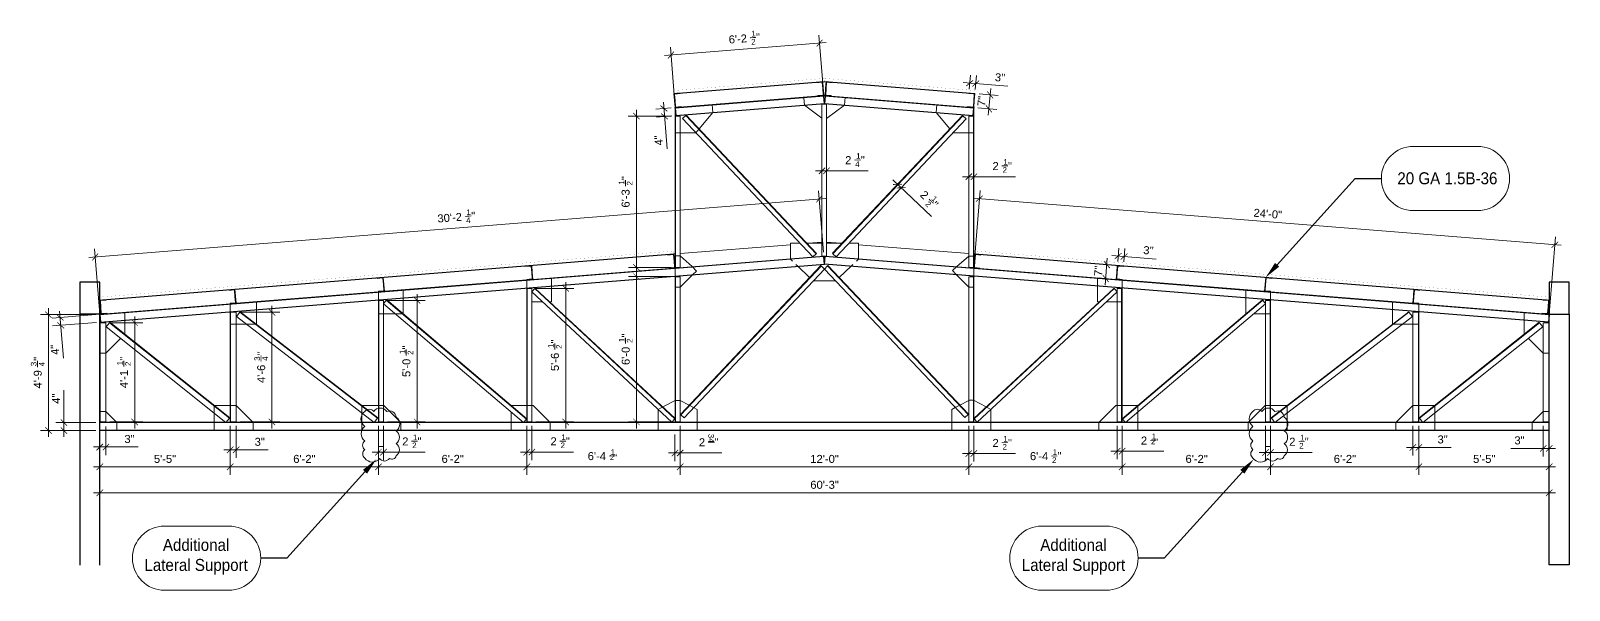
# Model space of a CAD drawing. Header units: inches. Extents: x -33163 to 19162, y -8858 to 30669.
# Drawn here: x -4593 to -3826, y 21 to 300 of the extents above; entities that cross this region are included whole.
import ezdxf
from ezdxf import colors
from ezdxf.entities.mleader import LeaderData, LeaderLine
from ezdxf.enums import TextEntityAlignment as Align
from ezdxf.math import Vec2, Vec3

# ---------------------------------------------------------------- set-up
doc = ezdxf.new("R2010")
doc.units = ezdxf.units.IN
doc.layers.get('0').update_dxf_attribs({"color": 9, "lineweight": 0})
for name, color, linetype, lineweight in [('12 - Steel', 11, 'Continuous', 15), ('CALLOUTS', 255, 'Continuous', 0), ('METAL-DECK', 12, 'Continuous', 0)]:
    doc.layers.add(name, color=color, linetype=linetype, lineweight=lineweight)
for name, color, linetype in [('TRUSS_DIM', 12, 'Continuous'), ('TRUSS_Geometry', 12, 'Continuous'), ('WALL_Solid Fills', 11, 'Continuous')]:
    doc.layers.add(name, color=color, linetype=linetype)
doc.styles.add('arial', font='arial.ttf', dxfattribs={"width": 0.9})
doc.styles.add('PDF F1', font='arial.ttf')
doc.styles.get("Standard").update_dxf_attribs({"font": 'arial.ttf'})

# ---------------------------------------------------------------- blocks, each defined once
blk = doc.blocks.new('_TagSlot')
at = {"color": 0, "linetype": 'ByBlock', "lineweight": -2, "transparency": 16777216}
for p, q in [((-0.125, 0.125), (0.125, 0.125)), ((-0.125, -0.125), (0.125, -0.125))]:
    blk.add_line(p, q, dxfattribs=at)
for centre, start, end in [((-0.125, 0), 90, 270), ((0.125, 0), 270, 90)]:
    blk.add_arc(centre, 0.125, start, end, dxfattribs=at)
at = {"color": 0, "transparency": 16777216}
blk.add_attdef('TAGNUMBER', text='', height=0.09375, dxfattribs=at).set_placement((0, -0.046875), align=Align.CENTER)

msp = doc.modelspace()

# ---------------------------------------------------------------- linework, layer by layer
at = {"layer": '12 - Steel', "const_width": 0.03}
for points in [[(-4272.38552, 268.69384), (-4197.34315, 274.72072), (-4197.4626, 276.21595), (-4272.50497, 270.18907)], [(-4122.3055, 268.69384), (-4197.34787, 274.72072), (-4197.22843, 276.21595), (-4122.18606, 270.18907)], [(-4557.65324, 165.79184), (-4272.38551, 188.69386), (-4272.50495, 190.1891), (-4557.77268, 167.28708)], [(-3837.03779, 165.79184), (-4122.30552, 188.69386), (-4122.18607, 190.1891), (-3836.91834, 167.28708)]]:
    msp.add_lwpolyline(points, close=True, dxfattribs=at)
at = {"layer": 'CALLOUTS'}
for points in [[(-4426.56712, 110.17494, 0.52056705), (-4426.56712, 102.72647, 0.52056705), (-4426.56712, 95.50445, 0.52056705), (-4426.56712, 91.18681, 0.52056705), (-4426.56712, 86.94657, 0.52056705), (-4419.27181, 86.77498, 0.52056705), (-4414.33745, 86.77498, 0.52056705), (-4410.94473, 88.07979, 0.52056705), (-4410.94473, 94.16823, 0.52056705), (-4410.94473, 100.50937, 0.52056705), (-4410.94473, 107.41656, 0.52056705), (-4415.62432, 110.17494, 0.52056705), (-4422.17957, 110.17494, 0.52056705)], [(-3983.56885, 110.17494, 0.52056705), (-3983.56885, 102.72647, 0.52056705), (-3983.56885, 95.50445, 0.52056705), (-3983.56885, 91.18681, 0.52056705), (-3983.56885, 86.94657, 0.52056705), (-3976.27353, 86.77498, 0.52056705), (-3971.33918, 86.77498, 0.52056705), (-3967.94645, 88.07979, 0.52056705), (-3967.94645, 94.16823, 0.52056705), (-3967.94645, 100.50937, 0.52056705), (-3967.94645, 107.41656, 0.52056705), (-3972.62604, 110.17494, 0.52056705), (-3979.18129, 110.17494, 0.52056705)]]:
    msp.add_lwpolyline(points, format="xyb", close=True, dxfattribs=at)
for points in [[(-4419.79886, 100.69384), (-4417.29219, 100.69384), (-4417.29219, 92.74462), (-4419.79886, 92.74462)], [(-3977.34551, 100.69384), (-3974.83884, 100.69384), (-3974.83884, 92.74462), (-3977.34551, 92.74462)]]:
    msp.add_lwpolyline(points, close=True, dxfattribs=at)
at = {"layer": 'METAL-DECK', "lineweight": 30}
for points in [[(-4272.33221, 268.69384), (-4197.34551, 274.72051), (-4122.30551, 268.69384)], [(-4559.37219, 165.65384), (-4272.38551, 188.69384)], [(-4122.25221, 188.69384), (-3835.26556, 165.65384)]]:
    msp.add_lwpolyline(points, dxfattribs=at)
at = {"layer": 'TRUSS_DIM', "color": 251, "lineweight": 13, "true_color": 0x494949}
for points in [[(-4277.07887, 287.57384), (-4196.5455, 294.08051)], [(-4271.95888, 263.68051), (-4274.19887, 291.84051)], [(-4197.82553, 269.65384), (-4200.06552, 297.81384)], [(-4125.07887, 270.93384), (-4124.5455, 277.86717)], [(-4122.09218, 270.66718), (-4121.55885, 277.60051)], [(-4128.06552, 274.13384), (-4105.82553, 272.32051)], [(-4115.58554, 257.86717), (-4114.4122, 271.20051)], [(-4273.77219, 261.54718), (-4281.39886, 260.90718)], [(-4277.66554, 264.42718), (-4275.79884, 241.17384)], [(-4120.86553, 261.54718), (-4111.31886, 260.69384)], [(-4120.22552, 268.53384), (-4110.73219, 267.68051)], [(-4273.82553, 257.44051), (-4295.15887, 257.44051)], [(-4291.10552, 178.77385), (-4291.15887, 260.64051)], [(-4273.4522, 257.54718), (-4281.07887, 256.96051)], [(-4198.5722, 227.57384), (-4198.5722, 234.13384)], [(-4196.27886, 227.57384), (-4196.27886, 234.13384)], [(-4125.29221, 227.78717), (-4125.29221, 231.20051)], [(-4122.78554, 227.78717), (-4122.78554, 231.20051)], [(-4201.77219, 230.13384), (-4175.47885, 230.13384)], [(-4163.21217, 225.60051), (-4143.95888, 207.46717)], [(-4128.4922, 227.20051), (-4102.03887, 227.20051)], [(-4564.27886, 186.93384), (-4196.70554, 216.42718)], [(-4197.77219, 189.65384), (-4200.22552, 220.1605)], [(-4162.25221, 221.97384), (-4163.63885, 220.53385)], [(-4160.43886, 220.26717), (-4161.82553, 218.77385)], [(-4123.21217, 216.58717), (-3829.82553, 193.06717)], [(-4122.62554, 183.68051), (-4119.69219, 220.32051)], [(-3835.63885, 160.69384), (-3832.7055, 197.28051)], [(-4558.94552, 160.69384), (-4561.39886, 191.20051)], [(-4057.29221, 173.22717), (-4056.22552, 186.61384)], [(-4054.03887, 187.94718), (-4031.85219, 186.13384)], [(-4051.05218, 184.96051), (-4050.51885, 191.68051)], [(-4048.06552, 184.74717), (-4047.5322, 191.41384)], [(-4273.77219, 181.97384), (-4295.10552, 181.97384)], [(-4273.77219, 177.44051), (-4295.10552, 177.44051)], [(-4291.10552, 101.76051), (-4291.10552, 180.6405)], [(-4053.77219, 176.1605), (-4061.02553, 176.74717)], [(-4053.23886, 183.14718), (-4060.43886, 183.73384)], [(-4341.29219, 171.46717), (-4322.41218, 171.46717)], [(-4326.41218, 174.66718), (-4326.41218, 101.76051)], [(-4584.38553, 97.49385), (-4584.38553, 161.65384)], [(-4472.91886, 101.76051), (-4472.91886, 162.82718)], [(-4415.31886, 165.54717), (-4396.4922, 165.54717)], [(-4400.4922, 168.74718), (-4400.4922, 101.76051)], [(-4560.75886, 158.45385), (-4588.38552, 158.45385)], [(-4560.75886, 158.50717), (-4582.62552, 156.74718)], [(-4560.43886, 154.50717), (-4582.30552, 152.80051)], [(-4576.97219, 136.80051), (-4578.89219, 160.26718)], [(-4553.77219, 154.4005), (-4537.39886, 154.4005)], [(-4541.39886, 101.76051), (-4541.39886, 157.60052)], [(-4488.81219, 159.62717), (-4468.91886, 159.62717)], [(-4576.70552, 97.49385), (-4576.70552, 120.85383)], [(-4580.70552, 100.69384), (-4560.81219, 100.69384), (-4588.38552, 100.69384)], [(-4560.81219, 104.69384), (-4580.70552, 104.69384)], [(-4558.78553, 102.66717), (-4558.78553, 88.4805)], [(-4555.79886, 102.66717), (-4555.79886, 88.4805)], [(-4553.77219, 104.9605), (-4537.39886, 104.9605)], [(-4493.77219, 98.66717), (-4493.77219, 78.56052), (-4493.77219, 102.98717), (-4493.77219, 87.09384)], [(-4490.78553, 102.98717), (-4490.78553, 87.09384)], [(-4488.81219, 104.9605), (-4468.91886, 104.9605)], [(-4419.79886, 85.9205), (-4419.79886, 102.98717), (-4419.79886, 78.56052), (-4419.79886, 102.98717)], [(-4417.29219, 102.98717), (-4417.29219, 85.9205)], [(-4415.31886, 104.9605), (-4396.4922, 104.9605)], [(-4345.77219, 85.97385), (-4345.77219, 102.98717), (-4345.77219, 78.56052), (-4345.77219, 102.98717)], [(-4343.31886, 102.98717), (-4343.31886, 85.97385)], [(-4341.29219, 104.9605), (-4322.41218, 104.9605)], [(-4273.77219, 104.9605), (-4295.10552, 104.9605)], [(-4125.29221, 85.17384), (-4125.29221, 102.98717), (-4125.29221, 78.56052), (-4125.29221, 102.98717)], [(-4122.78554, 102.98717), (-4122.78554, 85.17384)], [(-4051.31886, 102.98717), (-4051.31886, 86.34718)], [(-4048.81219, 86.34718), (-4048.81219, 102.98717), (-4048.81219, 78.56052), (-4048.81219, 102.98717)], [(-3977.29221, 102.98717), (-3977.29221, 85.76051)], [(-3974.78554, 85.76051), (-3974.78554, 102.98717), (-3974.78554, 78.56052), (-3974.78554, 102.98717)], [(-3903.79884, 102.98717), (-3903.79884, 88.26718)], [(-3900.81219, 98.66717), (-3900.81219, 78.56052), (-3900.81219, 102.98717), (-3900.81219, 88.26718)], [(-3838.78549, 102.98717), (-3838.78549, 87.73384)], [(-3835.79884, 102.98717), (-3835.79884, 87.73384)], [(-4561.98552, 92.4805), (-4539.69219, 92.4805)], [(-4558.78553, 65.65384), (-4558.78553, 98.66717), (-4558.78553, 78.56052)], [(-4271.90553, 98.66717), (-4271.90553, 85.49385)], [(-4269.29221, 98.66717), (-4269.29221, 85.49385)], [(-3906.99887, 92.26718), (-3884.7055, 92.26718)], [(-3835.79884, 65.65384), (-3835.79884, 98.66717), (-3835.79884, 78.56052)], [(-4496.97219, 91.09384), (-4474.73219, 91.09384)], [(-4422.99885, 89.9205), (-4396.54552, 89.9205)], [(-4348.97218, 89.97385), (-4322.51885, 89.97385)], [(-4275.10552, 89.49385), (-4248.43886, 89.49385)], [(-4128.4922, 89.17384), (-4102.03887, 89.17384)], [(-4054.51885, 90.34718), (-4028.06552, 90.34718)], [(-3980.4922, 89.76051), (-3954.03887, 89.76051)], [(-3854.94549, 91.73384), (-3832.59889, 91.73384)], [(-4561.98552, 82.56052), (-4490.57219, 82.56052)], [(-4416.59885, 82.56052), (-4496.97219, 82.56052)], [(-4422.99885, 82.56052), (-4342.5722, 82.56052)], [(-4348.97218, 82.56052), (-4266.09218, 82.56052)], [(-4272.4922, 82.56052), (-4122.09218, 82.56052)], [(-4045.6122, 82.56052), (-4128.4922, 82.56052)], [(-3971.58554, 82.56052), (-4052.01218, 82.56052)], [(-3977.98553, 82.56052), (-3897.61215, 82.56052)], [(-3832.59889, 82.56052), (-3904.01222, 82.56052)], [(-4561.98552, 69.65384), (-3832.59889, 69.65384)]]:
    msp.add_lwpolyline(points, dxfattribs=at)
msp.add_lwpolyline([(-4269.29221, 78.56052), (-4269.29221, 102.98717)], close=True, dxfattribs=at)
at = {"layer": 'TRUSS_DIM', "lineweight": 25, "transparency": 33554559}
for points in [[(-4234.46551, 296.26717), (-4231.37221, 296.48051), (-4234.51885, 296.64051), (-4231.42551, 296.90718)], [(-4201.07887, 292.00051), (-4198.14552, 295.41384), (-4201.34551, 292.21384), (-4198.4122, 295.68051)], [(-4272.59885, 289.70717), (-4275.5322, 286.24051), (-4272.27886, 289.44051), (-4275.21217, 286.02717)], [(-4126.46551, 272.26717), (-4122.99887, 275.20051), (-4126.73219, 272.53384), (-4123.26552, 275.46717)], [(-4120.27886, 275.25384), (-4123.69219, 272.32051), (-4120.01218, 274.98717), (-4123.47885, 272.05384)], [(-4116.27886, 269.65384), (-4113.39886, 266.18718), (-4116.01218, 269.86717), (-4113.07887, 266.40051)], [(-4279.26552, 262.56051), (-4275.79884, 259.62717), (-4278.99887, 262.88051), (-4275.58554, 259.94718)], [(-4113.71884, 259.46717), (-4116.59885, 262.88051), (-4113.98553, 259.20051), (-4116.91888, 262.66718)], [(-4289.39886, 256.00051), (-4292.59885, 259.20051), (-4289.66552, 255.73384), (-4292.86553, 258.93384)], [(-4275.26552, 255.94718), (-4278.67885, 258.88051), (-4275.47885, 255.68051), (-4278.94553, 258.61384)], [(-4200.01218, 228.42718), (-4196.81219, 231.62718), (-4200.27886, 228.69384), (-4197.07887, 231.89384)], [(-4194.83884, 231.89384), (-4198.03887, 228.69384), (-4194.5722, 231.62718), (-4197.77219, 228.42718)], [(-4182.35886, 235.78717), (-4179.15887, 235.78717), (-4182.35886, 235.36051), (-4179.15887, 235.36051)], [(-4108.86553, 232.85384), (-4105.77219, 232.85384), (-4108.86553, 232.42718), (-4105.77219, 232.42718)], [(-4296.75886, 225.60051), (-4296.33219, 225.60051), (-4296.75886, 222.45384), (-4296.33219, 222.45384)], [(-4163.15887, 223.14718), (-4158.62554, 223.30717), (-4163.15887, 223.52051), (-4158.62554, 223.68051)], [(-4126.78554, 225.49384), (-4123.58554, 228.69384), (-4127.05218, 225.76051), (-4123.85219, 228.96051)], [(-4121.34551, 228.96051), (-4124.5455, 225.76051), (-4121.07887, 228.69384), (-4124.27886, 225.49384)], [(-4201.23886, 214.34718), (-4198.30551, 217.76051), (-4201.50551, 214.56051), (-4198.5722, 218.02717)], [(-4156.81219, 221.97384), (-4161.34551, 221.81384), (-4156.81219, 221.60051), (-4161.34551, 221.44051)], [(-4145.34551, 215.89384), (-4143.10552, 213.81384), (-4145.07887, 216.21384), (-4142.78554, 214.08051)], [(-4118.4122, 217.9205), (-4121.87884, 214.98717), (-4118.19887, 217.65384), (-4121.6122, 214.72051)], [(-4376.65219, 207.25384), (-4373.50553, 207.46717), (-4376.65219, 207.62718), (-4373.50553, 207.89384)], [(-3834.6255, 191.68051), (-3831.15887, 194.61384), (-3834.83888, 191.94718), (-3831.42555, 194.8805)], [(-4559.74552, 189.06717), (-4562.67886, 185.60051), (-4559.47886, 188.80051), (-4562.41219, 185.38718)], [(-4058.09218, 185.01385), (-4055.15887, 181.54717), (-4057.77219, 185.22717), (-4054.83884, 181.81384)], [(-4052.43886, 186.08051), (-4049.02553, 189.01385), (-4052.70554, 186.34718), (-4049.23886, 189.28051)], [(-4046.25221, 189.01385), (-4049.71884, 186.08051), (-4046.03887, 188.74717), (-4049.4522, 185.81384)], [(-4292.81219, 183.41384), (-4289.6122, 180.21384), (-4292.59885, 183.68051), (-4289.39886, 180.48051)], [(-4289.39886, 175.94718), (-4292.59885, 179.14718), (-4289.6122, 175.68051), (-4292.81219, 178.8805)], [(-4055.42551, 174.82717), (-4058.35886, 178.24051), (-4055.69219, 174.56051), (-4058.62554, 178.02717)], [(-4324.65219, 170.02717), (-4327.85219, 173.22717), (-4324.91886, 169.76051), (-4328.11885, 172.96051)], [(-4471.21219, 158.13384), (-4474.41219, 161.33383), (-4471.42552, 157.86718), (-4474.62552, 161.06717)], [(-4398.78551, 164.05384), (-4401.98553, 167.25384), (-4399.0522, 163.84051), (-4402.25219, 167.0405)], [(-4582.67886, 156.9605), (-4585.87886, 160.16051), (-4582.94552, 156.69384), (-4586.14552, 159.89385)], [(-4580.43886, 158.4005), (-4577.02553, 155.46717), (-4580.22552, 158.66717), (-4576.75886, 155.73384)], [(-4576.43886, 151.78718), (-4579.90553, 154.72051), (-4576.70552, 151.5205), (-4580.11886, 154.45385)], [(-4539.69219, 152.90718), (-4542.89219, 156.10717), (-4539.90552, 152.64051), (-4543.10552, 155.84051)], [(-4478.57219, 138.18717), (-4478.14552, 138.18717), (-4478.57219, 135.0405), (-4478.14552, 135.0405)], [(-4590.03886, 135.46717), (-4589.61219, 135.46717), (-4590.03886, 132.26718), (-4589.61219, 132.26718)], [(-4546.99886, 135.57384), (-4546.62552, 135.57384), (-4546.99886, 132.4805), (-4546.62552, 132.4805)], [(-4586.14552, 102.13384), (-4582.94552, 98.93385), (-4585.87886, 102.4005), (-4582.67886, 99.20051)], [(-4578.41219, 106.13384), (-4575.21219, 102.93385), (-4578.14553, 106.4005), (-4574.94552, 103.20051)], [(-4574.94552, 99.20051), (-4578.14553, 102.4005), (-4575.21219, 98.93385), (-4578.41219, 102.13384)], [(-4543.10552, 106.45385), (-4539.90552, 103.25384), (-4542.89219, 106.66717), (-4539.69219, 103.46717)], [(-4474.62552, 106.45385), (-4471.42552, 103.25384), (-4474.41219, 106.66717), (-4471.21219, 103.46717)], [(-4402.25219, 106.45385), (-4399.0522, 103.25384), (-4401.98553, 106.66717), (-4398.78551, 103.46717)], [(-4328.11885, 106.45385), (-4324.91886, 103.25384), (-4327.85219, 106.66717), (-4324.65219, 103.46717)], [(-4292.81219, 106.45385), (-4289.6122, 103.25384), (-4292.59885, 106.66717), (-4289.39886, 103.46717)], [(-4560.27886, 90.72051), (-4557.07885, 93.9205), (-4560.54552, 90.98717), (-4557.34552, 94.18717)], [(-4554.30552, 94.18717), (-4557.50553, 90.98717), (-4554.03886, 93.9205), (-4557.23886, 90.72051)], [(-4495.26553, 89.38718), (-4492.06552, 92.58717), (-4495.53219, 89.60052), (-4492.33219, 92.80051)], [(-4489.34552, 92.80051), (-4492.54552, 89.60052), (-4489.07886, 92.58717), (-4492.27886, 89.38718)], [(-4403.37218, 95.57384), (-4400.27886, 95.57384), (-4403.37218, 95.14717), (-4400.27886, 95.14717)], [(-4329.34553, 95.57384), (-4326.25219, 95.57384), (-4329.34553, 95.20051), (-4326.25219, 95.20051)], [(-4052.75884, 88.64051), (-4049.55885, 91.84051), (-4053.02553, 88.90718), (-4049.82553, 92.10717)], [(-4047.31886, 92.10717), (-4050.51885, 88.90718), (-4047.05218, 91.84051), (-4050.25221, 88.64051)], [(-3905.29217, 90.50717), (-3902.09222, 93.70716), (-3905.50555, 90.77384), (-3902.30551, 93.97385)], [(-3899.31886, 93.97385), (-3902.51889, 90.77384), (-3899.05218, 93.70716), (-3902.25221, 90.50717)], [(-3840.27882, 90.02717), (-3837.07887, 93.22718), (-3840.5455, 90.29383), (-3837.34555, 93.49385)], [(-3834.30551, 93.49385), (-3837.50555, 90.29383), (-3834.09222, 93.22718), (-3837.29217, 90.02717)], [(-4421.29219, 88.21384), (-4418.0922, 91.41385), (-4421.50553, 88.42718), (-4418.30551, 91.62717)], [(-4415.85219, 91.62717), (-4419.0522, 88.42718), (-4415.58552, 91.41385), (-4418.78551, 88.21384)], [(-4347.26552, 88.21384), (-4344.06552, 91.41385), (-4347.5322, 88.4805), (-4344.33219, 91.68051)], [(-4341.82553, 91.68051), (-4345.02553, 88.4805), (-4341.55885, 91.41385), (-4344.75886, 88.21384)], [(-4304.75886, 88.21384), (-4301.66552, 88.21384), (-4304.75886, 87.78718), (-4301.66552, 87.78718)], [(-4273.39886, 87.73384), (-4270.19887, 90.93385), (-4273.66554, 88.0005), (-4270.46551, 91.20051)], [(-4267.85219, 91.20051), (-4271.05218, 88.0005), (-4267.58554, 90.93385), (-4270.78554, 87.73384)], [(-4126.78554, 87.46717), (-4123.58554, 90.66717), (-4127.05218, 87.73384), (-4123.85219, 90.93385)], [(-4121.34551, 90.93385), (-4124.5455, 87.73384), (-4121.07887, 90.66717), (-4124.27886, 87.46717)], [(-4084.22552, 88.21384), (-4081.13217, 88.21384), (-4084.22552, 87.78718), (-4081.13217, 87.78718)], [(-3978.78554, 88.0005), (-3975.58554, 91.20051), (-3979.05218, 88.26718), (-3975.85219, 91.46717)], [(-3973.34551, 91.46717), (-3976.5455, 88.26718), (-3973.07887, 91.20051), (-3976.27886, 88.0005)], [(-4557.29219, 84.32051), (-4560.49219, 81.12052), (-4557.07885, 84.05384), (-4560.27886, 80.85383)], [(-4495.26553, 80.85383), (-4492.06552, 84.05384), (-4495.53219, 81.12052), (-4492.33219, 84.32051)], [(-4492.33219, 84.32051), (-4495.53219, 81.12052), (-4492.06552, 84.05384), (-4495.26553, 80.85383)], [(-4421.29219, 80.85383), (-4418.0922, 84.05384), (-4421.50553, 81.12052), (-4418.30551, 84.32051)], [(-4418.30551, 84.32051), (-4421.50553, 81.12052), (-4418.0922, 84.05384), (-4421.29219, 80.85383)], [(-4344.33219, 84.32051), (-4347.5322, 81.12052), (-4344.06552, 84.05384), (-4347.26552, 80.85383)], [(-4347.26552, 80.85383), (-4344.06552, 84.05384), (-4347.5322, 81.12052), (-4344.33219, 84.32051)], [(-4270.78554, 80.85383), (-4267.58554, 84.05384), (-4271.05218, 81.12052), (-4267.85219, 84.32051)], [(-4267.85219, 84.32051), (-4271.05218, 81.12052), (-4267.58554, 84.05384), (-4270.78554, 80.85383)], [(-4123.85219, 84.32051), (-4127.05218, 81.12052), (-4123.58554, 84.05384), (-4126.78554, 80.85383)], [(-4126.78554, 80.85383), (-4123.58554, 84.05384), (-4127.05218, 81.12052), (-4123.85219, 84.32051)], [(-4050.25221, 80.85383), (-4047.05218, 84.05384), (-4050.51885, 81.12052), (-4047.31886, 84.32051)], [(-4047.31886, 84.32051), (-4050.51885, 81.12052), (-4047.05218, 84.05384), (-4050.25221, 80.85383)], [(-3973.34551, 84.32051), (-3976.5455, 81.12052), (-3973.07887, 84.05384), (-3976.27886, 80.85383)], [(-3976.27886, 80.85383), (-3973.07887, 84.05384), (-3976.5455, 81.12052), (-3973.34551, 84.32051)], [(-3899.31886, 84.32051), (-3902.51889, 81.12052), (-3899.05218, 84.05384), (-3902.25221, 80.85383)], [(-3902.25221, 80.85383), (-3899.05218, 84.05384), (-3902.51889, 81.12052), (-3899.31886, 84.32051)], [(-3837.29217, 80.85383), (-3834.09222, 84.05384), (-3837.55885, 81.12052), (-3834.35882, 84.32051)], [(-4557.34552, 71.36051), (-4560.54552, 68.16051), (-4557.07885, 71.09384), (-4560.27886, 67.89385)], [(-3837.29217, 67.89385), (-3834.09222, 71.09384), (-3837.50555, 68.16051), (-3834.30551, 71.36051)]]:
    msp.add_solid(points, dxfattribs=at)
at = {"layer": 'TRUSS_Geometry', "lineweight": 18}
for points in [[(-4269.39886, 268.90717), (-4270.89219, 268.8005), (-4272.38552, 268.69384), (-4272.11886, 265.17384), (-4271.79886, 261.70717), (-4270.30552, 261.81384), (-4268.81219, 261.9205), (-4268.81219, 262.0805), (-4268.86552, 262.18717), (-4270.09219, 262.0805), (-4271.37219, 261.97384), (-4271.47886, 261.97384), (-4271.53219, 262.02717), (-4271.58552, 262.0805), (-4271.58552, 262.18717), (-4271.85219, 265.22717), (-4272.11886, 268.26717), (-4272.06552, 268.3205), (-4272.06552, 268.37384), (-4271.95886, 268.42717), (-4271.90552, 268.4805), (-4270.62552, 268.53384), (-4269.34552, 268.6405)], [(-4198.62554, 274.34717), (-4198.5722, 274.34717), (-4198.51885, 274.29384), (-4198.46551, 274.24051), (-4198.4122, 274.18718), (-4198.19887, 271.14717), (-4197.93218, 268.10717), (-4197.93218, 268.00051), (-4197.98553, 267.94718), (-4198.03887, 267.89384), (-4198.14552, 267.89384), (-4199.37221, 267.78718), (-4200.65219, 267.68051), (-4200.65219, 267.57384), (-4200.65219, 267.41384), (-4199.15887, 267.52051), (-4197.66554, 267.68051), (-4197.93218, 271.14717), (-4198.19887, 274.66718), (-4199.69219, 274.50717), (-4201.18552, 274.40051), (-4201.18552, 274.29384), (-4201.18552, 274.13384), (-4199.90553, 274.24051)], [(-4196.43884, 274.66715), (-4196.75884, 271.14715), (-4197.02551, 267.68049), (-4195.53218, 267.52049), (-4194.03884, 267.41382), (-4194.03884, 267.57382), (-4193.98551, 267.68049), (-4195.26551, 267.78715), (-4196.54551, 267.89382), (-4196.59884, 267.89382), (-4196.70551, 267.94715), (-4196.70551, 268.00049), (-4196.70551, 268.10715), (-4196.49218, 271.14715), (-4196.22551, 274.18715), (-4196.22551, 274.24049), (-4196.17218, 274.29382), (-4196.11884, 274.34715), (-4196.01218, 274.34715), (-4194.73218, 274.24049), (-4193.50551, 274.13382), (-4193.45218, 274.29382), (-4193.45218, 274.40049)], [(-4125.29219, 268.90717), (-4125.29219, 268.8005), (-4125.29219, 268.6405), (-4122.78553, 268.4805), (-4122.67886, 268.42717), (-4122.62553, 268.37384), (-4122.57219, 268.3205), (-4122.57219, 268.26717), (-4122.83886, 265.22717), (-4123.05219, 262.18717), (-4123.10553, 262.0805), (-4123.15886, 262.02717), (-4123.21219, 261.97384), (-4123.26553, 261.97384), (-4124.54553, 262.0805), (-4125.82553, 262.18717), (-4125.82553, 262.0805), (-4125.82553, 261.9205), (-4124.33219, 261.81384), (-4122.83886, 261.70717), (-4122.57219, 265.17384), (-4122.30553, 268.69384)], [(-4275.37222, 188.42719), (-4275.37222, 188.32052), (-4275.37222, 188.16052), (-4274.09222, 188.26719), (-4272.81222, 188.37386), (-4272.70555, 188.37386), (-4272.65222, 188.32052), (-4272.59889, 188.26719), (-4272.59889, 188.21386), (-4272.33222, 185.17386), (-4272.11889, 182.13386), (-4272.11889, 182.02719), (-4272.17222, 181.97386), (-4272.22555, 181.92052), (-4272.27889, 181.92052), (-4273.55889, 181.81386), (-4274.83889, 181.70719), (-4274.83889, 181.60052), (-4274.78555, 181.44052), (-4273.29222, 181.60052), (-4271.79889, 181.70719), (-4272.11889, 185.17386), (-4272.38555, 188.69386)], [(-4122.25221, 188.69385), (-4122.51888, 185.17385), (-4122.83888, 181.70718), (-4121.34554, 181.60051), (-4119.79888, 181.44051), (-4119.79888, 181.60051), (-4119.79888, 181.70718), (-4121.07888, 181.81385), (-4122.35888, 181.92051), (-4122.41221, 181.92051), (-4122.46554, 181.97385), (-4122.51888, 182.02718), (-4122.51888, 182.13385), (-4122.30554, 185.17385), (-4122.03888, 188.21385), (-4122.03888, 188.26718), (-4121.98554, 188.32051), (-4121.87888, 188.37385), (-4121.82554, 188.37385), (-4120.54554, 188.26718), (-4119.26554, 188.16051), (-4119.26554, 188.32051), (-4119.26554, 188.42718)], [(-4420.38554, 176.80051), (-4420.38554, 176.69384), (-4420.3322, 176.53384), (-4419.10554, 176.64051), (-4417.82554, 176.74717), (-4417.71887, 176.74717), (-4417.66554, 176.69384), (-4417.6122, 176.64051), (-4417.6122, 176.58717), (-4417.34554, 173.54717), (-4417.1322, 170.50717), (-4417.1322, 170.40051), (-4417.1322, 170.34717), (-4417.23887, 170.29384), (-4417.2922, 170.29384), (-4418.5722, 170.18717), (-4419.8522, 170.08051), (-4419.8522, 169.92051), (-4419.79887, 169.81384), (-4418.30554, 169.92051), (-4416.8122, 170.08051), (-4417.1322, 173.54717), (-4417.39887, 177.01384)], [(-4346.35887, 182.72054), (-4346.35887, 182.61387), (-4346.35887, 182.5072), (-4345.07887, 182.61387), (-4343.79887, 182.6672), (-4343.74554, 182.6672), (-4343.69221, 182.6672), (-4343.63887, 182.56054), (-4343.58554, 182.5072), (-4343.37221, 179.4672), (-4343.10554, 176.42721), (-4343.10554, 176.37387), (-4343.15887, 176.2672), (-4343.21221, 176.21387), (-4343.31887, 176.21387), (-4344.54554, 176.1072), (-4345.82554, 176.00054), (-4345.82554, 175.89387), (-4345.82554, 175.73387), (-4344.33221, 175.89387), (-4342.83887, 176.00054), (-4343.10554, 179.4672), (-4343.37221, 182.9872)], [(-4051.2655, 182.98719), (-4051.53217, 179.46719), (-4051.79884, 176.00053), (-4050.3055, 175.89386), (-4048.81217, 175.73386), (-4048.81217, 175.89386), (-4048.81217, 176.00053), (-4050.03884, 176.10719), (-4051.31884, 176.21386), (-4051.4255, 176.21386), (-4051.47884, 176.26719), (-4051.53217, 176.37386), (-4051.53217, 176.42719), (-4051.2655, 179.46719), (-4051.05217, 182.50719), (-4050.99884, 182.56053), (-4050.9455, 182.66719), (-4050.89217, 182.66719), (-4050.83884, 182.66719), (-4049.55884, 182.61386), (-4048.27884, 182.50719), (-4048.27884, 182.61386), (-4048.27884, 182.72053)], [(-3977.23886, 177.01383), (-3977.50553, 173.54717), (-3977.82553, 170.0805), (-3976.3322, 169.9205), (-3974.83886, 169.81383), (-3974.78553, 169.9205), (-3974.78553, 170.0805), (-3976.06553, 170.18717), (-3977.34553, 170.29383), (-3977.39886, 170.29383), (-3977.4522, 170.34717), (-3977.50553, 170.4005), (-3977.50553, 170.50717), (-3977.2922, 173.54717), (-3977.02553, 176.58717), (-3977.02553, 176.6405), (-3976.9722, 176.69383), (-3976.86553, 176.74717), (-3976.8122, 176.74717), (-3975.5322, 176.6405), (-3974.2522, 176.53383), (-3974.2522, 176.69383), (-3974.2522, 176.8005)], [(-4494.35886, 170.88048), (-4494.35886, 170.72048), (-4494.35886, 170.61381), (-4493.07886, 170.72048), (-4491.79886, 170.82714), (-4491.74553, 170.82714), (-4491.69219, 170.77381), (-4491.63886, 170.72048), (-4491.58553, 170.61381), (-4491.37219, 167.57381), (-4491.10553, 164.53381), (-4491.10553, 164.48048), (-4491.15886, 164.42714), (-4491.21219, 164.37381), (-4491.31886, 164.32048), (-4492.54553, 164.21381), (-4493.82553, 164.16048), (-4493.82553, 164.00048), (-4493.82553, 163.89381), (-4492.33219, 164.00048), (-4490.83886, 164.10714), (-4491.10553, 167.62714), (-4491.37219, 171.09381)]]:
    msp.add_lwpolyline(points, close=True, dxfattribs=at)
at = {"layer": 'TRUSS_Geometry', "lineweight": 13}
for points in [[(-4271.85219, 249.06717), (-4269.34551, 249.06717), (-4261.4522, 249.06717), (-4259.85219, 251.04051), (-4252.97218, 259.20051), (-4253.34551, 263.20051)], [(-4271.79884, 261.70717), (-4271.85219, 261.70717), (-4271.85219, 257.44051), (-4271.58554, 257.44051), (-4269.34551, 257.44051), (-4269.34551, 181.97384), (-4271.58554, 181.97384)], [(-4249.39886, 263.52051), (-4268.81219, 261.92051)], [(-4198.5722, 256.42718), (-4207.26552, 262.88051), (-4207.58554, 266.61384)], [(-4200.65219, 267.41384), (-4207.31886, 266.88051)], [(-4197.02553, 267.68051), (-4197.34551, 267.68051), (-4197.66554, 267.68051)], [(-4196.33221, 256.26717), (-4187.37221, 262.88051), (-4187.05218, 266.88051)], [(-4134.83884, 251.04051), (-4141.66554, 259.20051), (-4141.34551, 263.20051)], [(-4133.23886, 249.06717), (-4125.29221, 249.06717), (-4123.05218, 249.06717), (-4122.83884, 249.06717), (-4122.83884, 261.70717)], [(-4271.79884, 177.70717), (-4271.79884, 177.38718), (-4271.85219, 181.97384), (-4271.58554, 181.97384), (-4271.58554, 257.44051)], [(-4271.85219, 181.97384), (-4271.85219, 257.44051)], [(-4266.51885, 257.70717), (-4266.30551, 257.86717), (-4201.29221, 189.01385), (-4201.4522, 188.85384)], [(-4193.18552, 188.85384), (-4191.5322, 187.30717), (-4126.62554, 256.05384), (-4128.27886, 257.60051)], [(-4123.05218, 257.44051), (-4122.83884, 257.44051), (-4122.83884, 181.97384), (-4123.05218, 181.97384)], [(-4269.34551, 188.90718), (-4214.25221, 193.33384)], [(-4209.4522, 194.02717), (-4214.25221, 194.02717), (-4214.25221, 186.29384)], [(-4198.5722, 194.02717), (-4206.03887, 194.02717)], [(-4205.39886, 194.02717), (-4198.5722, 194.61384)], [(-4189.23886, 194.02717), (-4196.33221, 194.61384)], [(-4188.65219, 194.02717), (-4196.33221, 194.02717)], [(-4180.38551, 186.29384), (-4180.38551, 194.02717), (-4185.18552, 194.02717)], [(-4125.29221, 188.90718), (-4180.38551, 193.33384)], [(-4272.38551, 188.69384), (-4271.85219, 188.69384)], [(-4271.85219, 187.73384), (-4269.34551, 187.73384), (-4263.31886, 182.4005), (-4261.18552, 180.1605), (-4262.99887, 178.4005), (-4269.29221, 172.21384), (-4271.79884, 172.21384)], [(-4213.34551, 185.17384), (-4214.25221, 186.08051)], [(-4181.29221, 185.17384), (-4180.38551, 186.08051)], [(-4122.83884, 187.68051), (-4125.29221, 187.68051), (-4131.31886, 182.4005), (-4133.4522, 180.48051), (-4131.63885, 178.4005), (-4125.29221, 172.21384), (-4123.05218, 172.21384)], [(-4123.05218, 169.97385), (-4122.83884, 169.76051), (-4122.83884, 177.70717), (-4122.83884, 181.70717), (-4122.83884, 189.9205), (-4123.05218, 189.70717)], [(-4122.25221, 188.69384), (-4122.83884, 188.69384)], [(-4334.30551, 164.80051), (-4333.50553, 164.80051), (-4333.50553, 172.74717), (-4333.50553, 176.74717)], [(-4271.79884, 181.97384), (-4271.79884, 181.70717)], [(-4271.58554, 104.9605), (-4271.79884, 104.9605), (-4271.79884, 177.38718), (-4271.58554, 177.38718)], [(-4268.97218, 108.58717), (-4269.18552, 108.74718), (-4199.05218, 182.98717), (-4198.83884, 182.82717), (-4268.97218, 108.58717), (-4267.31886, 107.0405), (-4197.34551, 181.17384), (-4127.37221, 107.14717), (-4125.71884, 108.69384), (-4195.79884, 182.82717), (-4195.58554, 182.98717), (-4125.55885, 108.85383), (-4125.71884, 108.69384)], [(-4204.70554, 177.01385), (-4210.5722, 182.61384), (-4211.5322, 183.46717)], [(-4195.79884, 182.82717), (-4197.34551, 181.17384), (-4198.89218, 182.82717)], [(-4189.93218, 177.01385), (-4184.06552, 182.61384), (-4183.15887, 183.46717)], [(-4123.05218, 177.38718), (-4125.29221, 177.38718), (-4125.29221, 104.9605), (-4123.05218, 104.9605)], [(-4060.33221, 164.80051), (-4061.13217, 164.80051), (-4061.13217, 172.74717), (-4061.13217, 176.74717)], [(-4407.47885, 170.82717), (-4407.47885, 166.77384), (-4407.47885, 158.8805), (-4411.37218, 158.8805), (-4417.29219, 158.8805), (-4419.79886, 158.8805)], [(-4417.29219, 163.89385), (-4417.29219, 104.9605), (-4419.58552, 104.9605), (-4419.79886, 104.9605), (-4419.79886, 165.54717), (-4419.79886, 165.81383), (-4419.79886, 169.81383)], [(-4345.55885, 164.80051), (-4345.82553, 164.80051), (-4345.82553, 171.73384), (-4345.82553, 175.73384)], [(-4345.55885, 104.9605), (-4345.55885, 171.46717), (-4345.82553, 171.46717), (-4345.82553, 104.9605), (-4345.55885, 104.9605), (-4343.31886, 104.9605), (-4343.31886, 171.46717), (-4345.55885, 171.46717)], [(-4272.01218, 106.50717), (-4271.79884, 106.66717), (-4341.6122, 171.57384), (-4341.77219, 171.41384)], [(-4202.89218, 175.30717), (-4191.74554, 175.30717)], [(-4122.62554, 106.50717), (-4122.83884, 106.66717), (-4053.02553, 171.57384), (-4052.86553, 171.41384)], [(-4049.07887, 171.46717), (-4048.81219, 171.46717)], [(-4048.81219, 106.61384), (-4048.81219, 171.46717), (-4048.81219, 171.73384), (-4048.81219, 175.73384)], [(-3987.10552, 158.8805), (-3987.10552, 166.77384), (-3987.10552, 170.82717)], [(-3975.05218, 165.54717), (-3974.83884, 165.54717), (-3974.83884, 165.81383), (-3974.83884, 169.81383)], [(-4493.82552, 163.89385), (-4493.82552, 159.89385), (-4493.82552, 153.70716), (-4493.55886, 153.70716), (-4490.83886, 153.70716), (-4485.6122, 153.70716), (-4480.70553, 153.70716), (-4480.70553, 160.90718), (-4480.70553, 164.9605)], [(-4419.79886, 165.54717), (-4419.58552, 165.54717), (-4419.58552, 104.9605)], [(-4417.29219, 163.94718), (-4417.29219, 165.54717), (-4419.58552, 165.54717)], [(-4345.98553, 106.4005), (-4345.77219, 106.56052), (-4415.69219, 165.81383), (-4415.90553, 165.65384)], [(-4343.31886, 164.80051), (-4337.98553, 164.80051)], [(-4056.65219, 164.80051), (-4051.31886, 164.80051), (-4048.81219, 164.80051)], [(-3978.73219, 165.65384), (-4048.65219, 106.4005), (-4048.81219, 106.56052), (-3978.89218, 165.81383), (-3978.73219, 165.65384), (-3977.29221, 163.89385), (-3977.29221, 104.9605), (-3975.05218, 104.9605)], [(-4048.65219, 106.4005), (-4047.21217, 104.69384), (-3977.29221, 163.89385)], [(-3974.83884, 165.54717), (-3974.83884, 104.9605), (-3975.05218, 104.9605), (-3975.05218, 165.54717), (-3977.29221, 165.54717), (-3977.29221, 163.94718)], [(-3913.93222, 164.9605), (-3913.93222, 160.90718), (-3913.93222, 153.70716), (-3909.02548, 153.70716), (-3903.79884, 153.70716), (-3901.07887, 153.70716), (-3900.81219, 153.70716), (-3900.81219, 159.89385), (-3900.81219, 163.89385)], [(-4494.14552, 106.82718), (-4493.98553, 107.0405), (-4553.77219, 154.66717), (-4553.93219, 154.45385)], [(-4546.30552, 148.69384), (-4546.30552, 155.68051), (-4546.30552, 159.68051)], [(-4493.55886, 159.62717), (-4493.55886, 104.9605)], [(-4420.22552, 106.8805), (-4420.06552, 107.0405), (-4488.70553, 159.89385), (-4488.86552, 159.68051)], [(-3983.26552, 158.8805), (-3977.29221, 158.8805), (-3974.83884, 158.8805)], [(-3974.4122, 106.8805), (-3974.5722, 107.0405), (-3905.87884, 159.89385), (-3905.77223, 159.68051)], [(-3901.07887, 159.62717), (-3900.81219, 159.62717), (-3900.81219, 104.9605), (-3901.07887, 104.9605)], [(-3840.7055, 154.45385), (-3900.4922, 106.82718)], [(-3848.33221, 148.69384), (-3848.33221, 155.68051), (-3848.33221, 159.68051)], [(-4548.43886, 146.56052), (-4555.79886, 139.20051), (-4558.57219, 139.20051), (-4558.83886, 139.20051)], [(-3846.19882, 146.56052), (-3838.83888, 139.20051), (-3835.79884, 139.20051)], [(-4558.83886, 136.16051), (-4558.57219, 136.42718)], [(-3836.06552, 136.42718), (-3835.79884, 136.16051)], [(-4280.33221, 100.69384), (-4280.33221, 104.69384), (-4280.33221, 111.14717), (-4277.98553, 112.42718), (-4271.79884, 115.73384), (-4269.29221, 115.73384), (-4264.86553, 113.33383), (-4262.5722, 112.10717), (-4260.81219, 111.14717), (-4260.81219, 104.69384), (-4260.81219, 100.69384)], [(-4125.29221, 115.73384), (-4129.77219, 113.33383), (-4132.06552, 112.10717), (-4133.82553, 111.14717), (-4133.82553, 104.69384), (-4133.82553, 100.69384)], [(-4125.29221, 115.84051), (-4123.05218, 115.84051), (-4116.65219, 112.42718), (-4114.30551, 111.14717), (-4114.30551, 104.69384), (-4114.30551, 100.69384)], [(-4558.57219, 112.9605), (-4558.83886, 113.22718)], [(-4550.30552, 100.69384), (-4550.30552, 104.69384), (-4555.79886, 110.18717), (-4558.83886, 110.18717)], [(-4482.30552, 100.69384), (-4482.30552, 104.69384), (-4490.83886, 113.22718), (-4493.55886, 113.22718), (-4501.77219, 113.22718), (-4501.77219, 109.38718), (-4501.77219, 104.69384), (-4501.77219, 100.69384)], [(-4428.06552, 100.69384), (-4428.06552, 104.69384), (-4428.06552, 109.4405), (-4428.06552, 113.22718), (-4419.79886, 113.22718), (-4417.29219, 113.22718), (-4417.13219, 113.22718), (-4408.59885, 104.69384), (-4408.59885, 100.69384)], [(-4334.14552, 100.69384), (-4334.14552, 104.69384), (-4342.67887, 113.22718), (-4343.31886, 113.22718), (-4345.55885, 113.22718), (-4353.6122, 113.22718)], [(-4353.6122, 109.9205), (-4353.6122, 104.69384), (-4353.6122, 100.69384)], [(-4041.02553, 100.69384), (-4041.02553, 104.69384), (-4041.02553, 109.9205), (-4041.02553, 113.22718), (-4048.81219, 113.22718), (-4051.31886, 113.22718), (-4051.95888, 113.22718), (-4060.4922, 104.69384), (-4060.4922, 100.69384)], [(-3986.03887, 100.69384), (-3986.03887, 104.69384), (-3977.50551, 113.22718), (-3977.29221, 113.22718), (-3974.83884, 113.22718), (-3966.5722, 113.22718), (-3966.5722, 109.4405), (-3966.5722, 104.69384), (-3966.5722, 100.69384)], [(-3892.86549, 100.69384), (-3892.86549, 104.69384), (-3892.86549, 109.38718), (-3892.86549, 113.22718), (-3901.07887, 113.22718), (-3903.79884, 113.22718), (-3912.33221, 104.69384), (-3912.33221, 100.69384)], [(-3835.79884, 110.18717), (-3838.83888, 110.18717), (-3844.33221, 104.69384), (-3844.33221, 100.69384)], [(-3835.79884, 113.22718), (-3836.06552, 112.9605)], [(-4048.81219, 106.56052), (-4048.81219, 104.9605), (-4049.07887, 104.9605)]]:
    msp.add_lwpolyline(points, dxfattribs=at)
at = {"layer": 'TRUSS_Geometry', "lineweight": 25}
for points in [[(-4197.02553, 267.68051), (-4197.02553, 267.41384), (-4197.34551, 263.68051), (-4197.6122, 267.41384), (-4271.79884, 261.44051), (-4271.79884, 261.70717), (-4197.66554, 267.68051), (-4197.6122, 267.41384)], [(-4271.79884, 261.44051), (-4271.47885, 257.70717), (-4197.34551, 263.68051), (-4123.15887, 257.70717), (-4122.83884, 261.44051), (-4197.02553, 267.41384)], [(-4194.03887, 267.41384), (-4125.82553, 261.92051)], [(-4122.83884, 261.70717), (-4122.83884, 261.44051)], [(-4271.79884, 181.70717), (-4197.6122, 187.62718), (-4197.6122, 187.41384), (-4558.78553, 158.4005), (-4558.51886, 154.66717), (-4197.29221, 183.68051), (-4197.6122, 187.41384)], [(-3835.79884, 158.66717), (-3835.85223, 158.4005), (-3836.11883, 154.66717), (-4197.29221, 183.68051), (-4197.02553, 187.41384), (-4196.97218, 187.62718), (-4122.83884, 181.70717)], [(-3835.85223, 158.4005), (-4197.02553, 187.41384)], [(-4342.83886, 176.00051), (-4274.78554, 181.44051)], [(-4119.79884, 181.44051), (-4051.79884, 176.00051)], [(-4490.83886, 164.10717), (-4419.79886, 169.81383)], [(-4416.81219, 170.08052), (-4345.82553, 175.73384)], [(-4048.81219, 175.73384), (-3977.82553, 170.08052)], [(-3974.83884, 169.81383), (-3903.79884, 164.10717)], [(-4555.85219, 158.93385), (-4493.82552, 163.89385)], [(-3900.81219, 163.89385), (-3838.78549, 158.93385)], [(-4558.78553, 158.4005), (-4558.83886, 158.66717)], [(-3835.79884, 104.69384), (-4558.83886, 104.69384)], [(-4558.83886, 100.90718), (-3835.79884, 100.90718)], [(-3835.79884, 100.69384), (-4558.83886, 100.69384)]]:
    msp.add_lwpolyline(points, dxfattribs=at)
at = {"layer": 'TRUSS_Geometry', "lineweight": 13}
for points in [[(-4196.33221, 187.68051), (-4196.33221, 263.41384), (-4198.5722, 263.41384), (-4198.5722, 187.68051)], [(-4268.11887, 256.16051), (-4203.10552, 187.30717), (-4201.4522, 188.85384), (-4266.51885, 257.70717)], [(-4128.43886, 257.76051), (-4128.27886, 257.60051), (-4193.18552, 188.85384), (-4193.34551, 189.06717)], [(-4123.05218, 181.97384), (-4123.05218, 257.44051), (-4125.29221, 257.44051), (-4125.29221, 181.97384)], [(-4271.58554, 177.38718), (-4271.58554, 104.9605), (-4269.29221, 104.9605), (-4269.29221, 177.38718)], [(-4123.05218, 177.38718), (-4122.83884, 177.38718), (-4122.83884, 104.9605), (-4123.05218, 104.9605)], [(-4273.50551, 104.85383), (-4343.31886, 169.76051), (-4341.77219, 171.41384), (-4272.01218, 106.50717)], [(-4051.31886, 169.76051), (-4052.86553, 171.41384), (-4122.62554, 106.50717), (-4121.13217, 104.85383)], [(-4049.07887, 104.9605), (-4049.07887, 171.46717), (-4051.31886, 171.46717), (-4051.31886, 104.9605)], [(-4345.98553, 106.4005), (-4347.42553, 104.69384), (-4417.34553, 163.89385), (-4415.90553, 165.65384)], [(-4558.57219, 104.9605), (-4555.79886, 104.9605), (-4555.79886, 154.4005), (-4558.57219, 154.4005)], [(-4555.63886, 152.32051), (-4553.93219, 154.45385), (-4494.14552, 106.82718), (-4495.85219, 104.69384)], [(-4493.55886, 104.9605), (-4490.83886, 104.9605), (-4490.83886, 159.62717), (-4493.55886, 159.62717), (-4493.82552, 159.62717), (-4493.82552, 104.9605)], [(-4421.93218, 104.69384), (-4490.57219, 157.49385), (-4488.86552, 159.68051), (-4420.22552, 106.8805)], [(-3972.70554, 104.69384), (-3904.06552, 157.49385), (-3905.77223, 159.68051), (-3974.4122, 106.8805)], [(-3901.07887, 104.9605), (-3901.07887, 159.62717), (-3903.79884, 159.62717), (-3903.79884, 104.9605)], [(-3840.7055, 154.45385), (-3840.86549, 154.66717), (-3900.65219, 107.0405), (-3900.4922, 106.82718), (-3898.78549, 104.69384), (-3838.99887, 152.32051)], [(-3838.83888, 154.4005), (-3838.83888, 104.9605), (-3836.06552, 104.9605), (-3836.06552, 154.4005)]]:
    msp.add_lwpolyline(points, close=True, dxfattribs=at)
at = {"layer": 'TRUSS_Geometry', "lineweight": 30}
for points in [[(-4558.83886, 33.49385), (-4558.83886, 158.66717), (-4558.83886, 174.66718), (-4568.81219, 174.66718), (-4568.81219, 158.66717), (-4568.81219, 33.49385)], [(-3825.82553, 158.66717), (-3825.82553, 174.66718), (-3835.79884, 174.66718), (-3835.79884, 158.66717)], [(-4558.83886, 158.66717), (-4568.81219, 158.66717)]]:
    msp.add_lwpolyline(points, dxfattribs=at)
at = {"layer": 'TRUSS_Geometry', "lineweight": 18}
for points in [[(-3903.26556, 171.09384), (-3903.53216, 167.62717), (-3903.79884, 164.10717)], [(-3903.79881, 164.10715), (-3902.30548, 164.00048), (-3900.81215, 163.89382), (-3900.81215, 164.00048), (-3900.81215, 164.16048), (-3902.03881, 164.21382), (-3903.31881, 164.32048), (-3903.42548, 164.37382), (-3903.47881, 164.42715), (-3903.53215, 164.48048), (-3903.53215, 164.53382), (-3903.26548, 167.57382), (-3903.05215, 170.61382), (-3902.99881, 170.72048), (-3902.94548, 170.77382), (-3902.89215, 170.82715), (-3902.83881, 170.82715), (-3901.55881, 170.72048), (-3900.27881, 170.61382), (-3900.27881, 170.72048), (-3900.27881, 170.88048), (-3903.26548, 171.09381)], [(-4558.51886, 165.28049), (-4558.51886, 165.33382), (-4558.46553, 165.38716), (-4558.41219, 165.44049), (-4558.35886, 165.49382), (-4557.07886, 165.60049), (-4555.79886, 165.70716), (-4555.79886, 165.81382), (-4555.85219, 165.92049), (-4558.83886, 165.70716)], [(-4558.83886, 165.70719), (-4558.51886, 162.18719), (-4558.25219, 158.72053), (-4556.75886, 158.82719), (-4555.26553, 158.93386), (-4555.26553, 159.09386), (-4555.26553, 159.20053), (-4556.54553, 159.09386), (-4557.82553, 158.98719), (-4557.87886, 158.98719), (-4557.98553, 159.04053), (-4558.03886, 159.09386), (-4558.03886, 159.20053), (-4558.30553, 162.24053)], [(-4558.30552, 162.24051), (-4558.51886, 165.28051)], [(-3835.79881, 165.70719), (-3836.11881, 162.18719), (-3836.38548, 158.72053), (-3837.87881, 158.82719), (-3839.37215, 158.93386), (-3839.37215, 159.09386), (-3839.31881, 159.20053), (-3838.09215, 159.09386), (-3836.81215, 158.98719), (-3836.70548, 158.98719), (-3836.65215, 159.04053), (-3836.59881, 159.09386), (-3836.59881, 159.20053), (-3836.33215, 162.24053)], [(-3836.1188, 165.28049), (-3836.1188, 165.33382), (-3836.17213, 165.38716), (-3836.22547, 165.44049), (-3836.2788, 165.49382), (-3837.5588, 165.60049), (-3838.8388, 165.70716), (-3838.8388, 165.81382), (-3838.78547, 165.92049), (-3835.7988, 165.70716)], [(-3836.33221, 162.24051), (-3836.11883, 165.28051)]]:
    msp.add_lwpolyline(points, dxfattribs=at)
at = {"layer": 'TRUSS_Geometry', "lineweight": 30}
msp.add_lwpolyline([(-3825.82553, 158.66717), (-3825.82553, 33.70716), (-3835.79884, 33.70716), (-3835.79884, 158.66717)], close=True, dxfattribs=at)
at = {"layer": 'WALL_Solid Fills', "lineweight": 25, "transparency": 33554559}
for points in [[(-4296.75886, 147.0405), (-4296.33219, 147.0405), (-4296.75886, 143.94718), (-4296.33219, 143.94718)], [(-4406.14552, 141.12052), (-4405.71886, 141.12052), (-4406.14552, 138.02717), (-4405.71886, 138.02717)], [(-4332.0122, 144.10717), (-4331.63885, 144.10717), (-4332.0122, 141.01385), (-4331.63885, 141.01385)], [(-4255.37221, 95.09384), (-4252.17217, 95.09384), (-4255.37221, 94.66717), (-4252.17217, 94.66717)], [(-4108.86553, 94.82718), (-4105.77219, 94.82718), (-4108.86553, 94.4005), (-4105.77219, 94.4005)], [(-4034.83884, 96.0005), (-4031.74554, 96.0005), (-4034.83884, 95.57384), (-4031.74554, 95.57384)], [(-3960.86553, 95.36051), (-3957.77219, 95.36051), (-3960.86553, 94.93385), (-3957.77219, 94.93385)]]:
    msp.add_solid(points, dxfattribs=at)

# ---------------------------------------------------------------- texts
at = {"layer": 'CALLOUTS', "char_height": 6, "style": 'arial'}
for s, insert, width, attachment_point in [('20 GA 1.5B-36', (-3911.54996, 229.43445), 48.8103145, 1), ('\\pxqc;Additional Lateral Support', (-4483.23429, 28.86754), 55.0286159, 9), ('\\pxqc;Additional Lateral Support', (-4045.59649, 28.86754), 55.0286159, 9)]:
    msp.add_mtext(s, dxfattribs=dict(at, insert=insert, width=width, attachment_point=attachment_point))
at = {"layer": 'TRUSS_DIM', "attachment_point": 4, "style": 'PDF F1'}
for s, insert, char_height, rotation in [('1', (-4233.82452, 298.46671), 2.80243, 4.60063815), ("6'-2", (-4245.07353, 295.51899), 3.99252, 4.6003839), ('2', (-4233.8753, 294.41289), 2.80243, 4.60063815), ('"', (-4231.36481, 296.63832), 3.99252, 4.59858236), ('3"', (-4112.28408, 276.8521), 3.99252, 355.39947851), ('7"', (-4119.10885, 262.3559), 3.992729, 85.00015754), ('4"', (-4279.84538, 242.78128), 3.99252, 94.60021277), ('1', (-4298.53231, 223.25266), 2.80324, 90), ('"', (-4296.4978, 225.54557), 3.99358, 90), ('2', (-4294.47946, 222.87961), 2.80324, 90), ("6'-3", (-4296.4978, 211.8399), 3.993579, 90), ('2', (-4148.61188, 219.21359), 3.99249, 316.69946574), ('1', (-4143.24326, 216.93671), 2.80243, 316.70073205), ('"', (-4142.9577, 213.88305), 3.99249, 316.69931776), ("30'-2", (-4390.35384, 206.29468), 3.992437, 4.50080633), ('1', (-4375.95898, 209.45486), 2.80236, 4.50006073), ('"', (-4373.44716, 207.62817), 3.99244, 4.50025242), ('2', (-4146.33739, 214.26885), 2.80243, 316.70171608), ('24\'-0"', (-3983.28072, 209.27238), 3.992437, 355.49947789), ('4', (-4376.06476, 205.40386), 2.80236, 4.50000444), ('3"', (-4038.26656, 190.6591), 3.992437, 355.49943458), ('7"', (-4060.85868, 177.69539), 3.99252, 85.39947851), ('1', (-4298.47884, 144.7443), 2.80324, 90), ('"', (-4296.44366, 147.04036), 3.99358, 90), ('2', (-4294.47946, 144.37082), 2.80324, 90), ('4"', (-4581.02716, 138.41224), 3.992437, 94.49956193), ('"', (-4478.25658, 138.18799), 3.99358, 90), ('1', (-4407.86621, 138.82546), 2.80324, 90), ('"', (-4405.83101, 141.12125), 3.99358, 90), ('2', (-4403.86685, 138.3973), 2.80324, 90), ('1', (-4333.78521, 141.81103), 2.80324, 90), ("5'-6", (-4331.75339, 130.34548), 3.993579, 90), ('"', (-4331.75339, 144.05116), 3.99358, 90), ('2', (-4329.73237, 141.38525), 2.80324, 90), ("6'-0", (-4296.44366, 133.33469), 3.993579, 90), ('3', (-4591.7621, 132.74495), 2.80324, 90), ("4'-9", (-4589.72291, 121.65408), 3.993579, 90), ('"', (-4589.72291, 135.41395), 3.99358, 90), ('4', (-4587.76226, 132.6914), 2.80324, 90), ('1', (-4548.77518, 133.22434), 2.80324, 90), ('"', (-4546.73645, 135.51904), 3.99358, 90), ("4'-1", (-4546.73645, 121.81331), 3.993579, 90), ('2', (-4544.7221, 132.8508), 2.80324, 90), ('3', (-4480.29449, 135.46408), 2.80324, 90), ("4'-6", (-4478.25658, 124.37386), 3.993579, 90), ('4', (-4476.29511, 135.41053), 2.80324, 90), ("5'-0", (-4405.83101, 127.36138), 3.993579, 90), ('4"', (-4580.60399, 114.0268), 3.993579, 90), ('34', (-4253.86198, 99.04785), 2.806274, 270)]:
    msp.add_mtext(s, dxfattribs=dict(at, insert=insert, char_height=char_height, rotation=rotation))
for s, insert, char_height in [('1', (-4181.50552, 237.5663), 2.80627), ('2', (-4186.99887, 235.47396), 3.99797), ('4', (-4181.98553, 233.51302), 2.80627), ('"', (-4179.21217, 235.47396), 3.99797), ('2', (-4113.50552, 232.54063), 3.99797), ('2', (-4108.49217, 230.57964), 2.80627), ('1', (-4108.06552, 234.57964), 2.80627), ('"', (-4105.77218, 232.54063), 3.99797), ('3"', (-4546.51885, 96.43397), 3.997969), ('3"', (-4481.55886, 95.04731), 3.997969), ('2', (-4407.95886, 95.26063), 3.99797), ('2', (-4402.94553, 93.29969), 2.80627), ('1', (-4402.5722, 97.29969), 2.80627), ('"', (-4400.27885, 95.26063), 3.99797), ('2', (-4333.98553, 95.31402), 3.99797), ('2', (-4328.97218, 93.29969), 2.80627), ('1', (-4328.54553, 97.35297), 2.80627), ('"', (-4326.30551, 95.31402), 3.99797), ('2', (-4259.95886, 94.83398), 3.99797), ('"', (-4252.22552, 94.83398), 3.99797), ('2', (-4113.50552, 94.514), 3.99797), ('2', (-4108.49217, 92.553), 2.80627), ('1', (-4108.06552, 96.60633), 2.80627), ('"', (-4105.77218, 94.514), 3.99797), ('2', (-4039.47883, 95.68734), 3.99797), ('2"', (-4034.46548, 95.16862), 2.806274), ('1', (-4034.03889, 97.77967), 2.80627), ('2', (-3965.50552, 95.10064), 3.99797), ('2', (-3960.49217, 93.08632), 2.80627), ('1', (-3960.06552, 97.13965), 2.80627), ('"', (-3957.77218, 95.10064), 3.99797), ('3"', (-3891.53216, 96.22065), 3.997969), ('3"', (-3853.18553, 95.74067), 3.997969), ('5\'-5"', (-4531.79885, 86.514), 3.97476), ('6\'-2"', (-4462.30553, 86.514), 3.997969), ('6\'-2"', (-4388.33218, 86.514), 3.997969), ("6'-4", (-4315.42552, 87.90066), 3.997969), ('2"', (-4304.38554, 87.38194), 2.806274), ('1', (-4303.95886, 89.93967), 2.80627), ('12\'-0"', (-4204.38551, 86.514), 3.997969), ("6'-4", (-4094.83885, 87.90066), 3.997969), ('2', (-4083.79881, 85.93967), 2.80627), ('1', (-4083.4255, 89.93967), 2.80627), ('"', (-4081.13215, 87.90066), 3.99797), ('6\'-2"', (-4017.23886, 86.514), 3.997969), ('6\'-2"', (-3943.26556, 86.514), 3.997969), ('5\'-5"', (-3873.77223, 86.514), 3.997969), ('60\'-3"', (-4204.38551, 73.60731), 3.997969)]:
    msp.add_mtext(s, dxfattribs=dict(at, insert=insert, char_height=char_height))

# ---------------------------------------------------------------- leaders
at = {"layer": 'CALLOUTS'}
ml = msp.add_multileader_block('Standard', dxfattribs=at)
ml.set_content('_TagSlot', color=256, scale=128)
ml.set_attribute('TAGNUMBER', '', width=0)
ml.set_leader_properties()
ml.build(insert=Vec2(0, 0))
ml.multileader.update_dxf_attribs({"has_text_frame": 1, "dogleg_length": 0.20312, "arrow_head_size": 8.5, "scale": 64})
ctx = ml.context
ctx.base_point, ctx.scale, ctx.char_height, ctx.arrow_head_size, ctx.landing_gap_size, ctx.plane_origin = Vec3(-3919.5492, 226.35165), 64, 6, 8.5, 6, Vec3(-3977.23886, 177.01383)
notes = []
notes.append((ctx, [(0, (1, 1, 0), (-3932.5492, 226.35165), (1, 0), 13, [(0, [(-3977.23886, 177.01383)], 0, [])])]))
ctx.block.insert = Vec3(-3887.5492, 226.35165)
ml = msp.add_multileader_block('Standard', dxfattribs=at)
ml.set_content('_TagSlot', color=256, scale=128)
ml.set_attribute('TAGNUMBER', '', width=0)
ml.set_leader_properties()
ml.build(insert=Vec2(0, 0))
ml.multileader.update_dxf_attribs({"has_text_frame": 1, "dogleg_length": 0.20312, "arrow_head_size": 8.5, "scale": 64})
ctx = ml.context
ctx.base_point, ctx.scale, ctx.char_height, ctx.arrow_head_size, ctx.landing_gap_size, ctx.plane_origin = Vec3(-4542.49967, 37.07808), 64, 6, 8.5, 6, Vec3(-4420.81001, 86.4159)
ctx.text_align_type = 2
notes.append((ctx, [(0, (1, 1, 0), (-4465.49967, 37.07808), (-1, 0), 13, [(0, [(-4420.81001, 86.4159)], 0, [])])]))
ctx.block.insert, ctx.block.rotation = Vec3(-4510.49967, 37.07808), 3.141592654
ml = msp.add_multileader_block('Standard', dxfattribs=at)
ml.set_content('_TagSlot', color=256, scale=128)
ml.set_attribute('TAGNUMBER', '', width=0)
ml.set_leader_properties()
ml.build(insert=Vec2(0, 0))
ml.multileader.update_dxf_attribs({"has_text_frame": 1, "dogleg_length": 0.20312, "arrow_head_size": 8.5, "scale": 64})
ctx = ml.context
ctx.base_point, ctx.scale, ctx.char_height, ctx.arrow_head_size, ctx.landing_gap_size, ctx.plane_origin = Vec3(-4104.86187, 37.07808), 64, 6, 8.5, 6, Vec3(-3983.17221, 86.4159)
ctx.text_align_type = 2
notes.append((ctx, [(0, (1, 1, 0), (-4027.86187, 37.07808), (-1, 0), 13, [(0, [(-3983.17221, 86.4159)], 0, [])])]))
ctx.block.insert, ctx.block.rotation = Vec3(-4072.86187, 37.07808), 3.141592654
for ctx, leaders in notes:
    for number, flags, end, landing, length, lines in leaders:
        leader = LeaderData()
        leader.index, (leader.has_last_leader_line, leader.has_dogleg_vector, leader.attachment_direction) = number, flags
        leader.last_leader_point, leader.dogleg_vector, leader.dogleg_length = Vec3(end), Vec3(landing), length
        for number, points, colour, breaks in lines:
            line = LeaderLine()
            line.index, line.vertices, line.color, line.breaks = number, Vec3.list(points), colors.encode_raw_color(colour), breaks
            leader.lines.append(line)
        ctx.leaders.append(leader)

doc.saveas('drawing.dxf')
